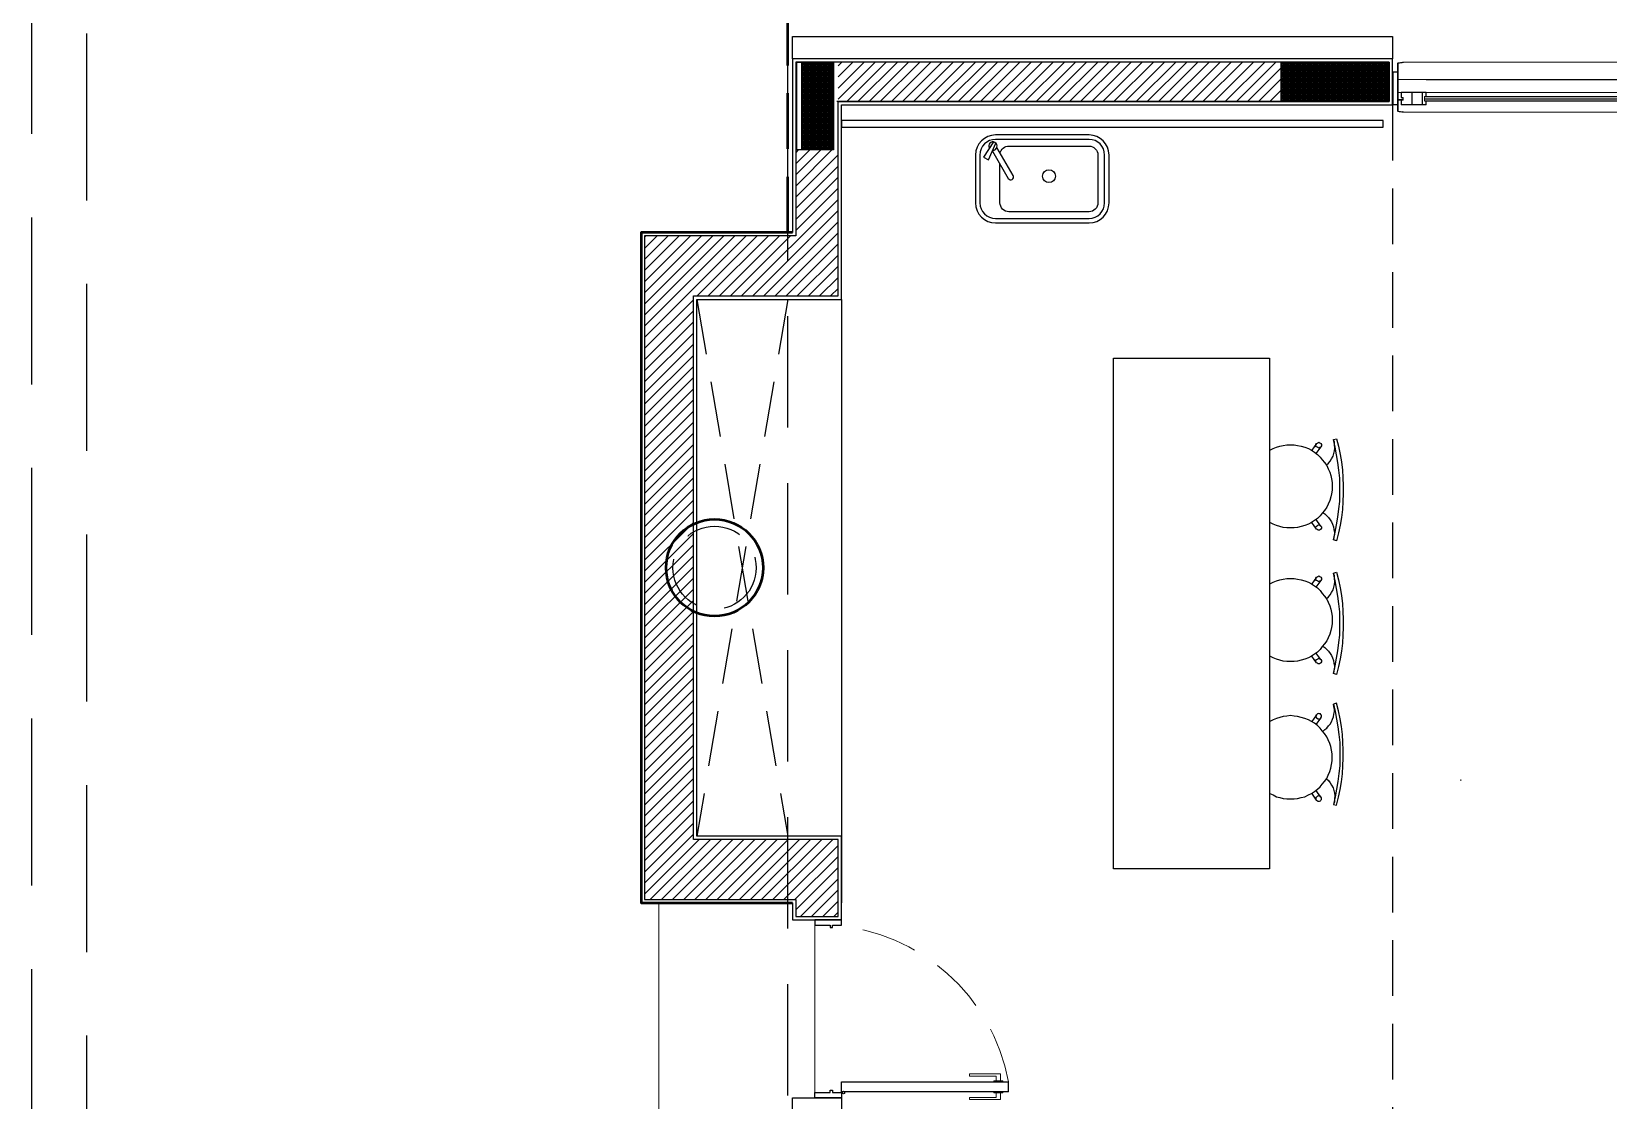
# Model space of a CAD drawing. Extents: x 233 to 569, y -241 to -74.
# Drawn here: x 280.36 to 287.45, y -171.35 to -166.55 of the extents above; entities that cross this region are included whole.
import ezdxf

# ---------------------------------------------------------------- set-up
doc = ezdxf.new("R2010")
doc.units = 0
doc.header["$MEASUREMENT"] = 0
doc.linetypes.add('TRAZOS', pattern=[0.75, 0.5, -0.25])
doc.layers.get('0').update_dxf_attribs({"linetype": 'CONTINUOUS', "lineweight": 50})
for name, color, linetype in [('00 - Muebles', 253, 'CONTINUOUS'), ('2D 00 TERRENO RETIROS', 205, 'CONTINUOUS'), ('2D 00 TERRENOS', 82, 'CONTINUOUS'), ('2D N 0 PB ABER CORTE', 1, 'CONTINUOUS'), ('2D N 0 PB DECO MUEBLES', 251, 'CONTINUOUS'), ('2D N 0 PB INST SANIT ART', 7, 'CONTINUOUS'), ('2D N 0 PB MUROS MAMP', 1, 'CONTINUOUS'), ('2D N 0 PB MUROS MAMP HATCH', 10, 'CONTINUOUS'), ('2D N 0 PB MUROS REVOQUES', 7, 'CONTINUOUS'), ('2D N 0 PB PROYECCIONES', 7, 'CONTINUOUS'), ('2D N 0 PB REVESTIMIENTO MURETE PIEDRA', 5, 'CONTINUOUS'), ('2D N 00 EST PL COL BORDES', 7, 'CONTINUOUS'), ('2D N 00 EST PL COL HATCH', 92, 'CONTINUOUS'), ('2D N 2 TECHOS LINEAS VISTA PISO 1', 45, 'CONTINUOUS'), ('3D TERRNO NATURAL', 73, 'CONTINUOUS')]:
    doc.layers.add(name, color=color, linetype=linetype)
for name, color, linetype, lineweight in [('2D N 0 PB ABER VISTA', 1, 'CONTINUOUS', 9), ('2D N 0 PB INST CALEF 1 CIRC ESPIRAL', 7, 'CONTINUOUS', 0), ('2D N 0 PB SOLADO PERIMETRAL EXTERIOR', 254, 'CONTINUOUS', 9)]:
    doc.layers.add(name, color=color, linetype=linetype, lineweight=lineweight)

msp = doc.modelspace()

# ---------------------------------------------------------------- hatches: boundary and pattern name
at = {"layer": '2D N 0 PB MUROS MAMP HATCH'}
h = msp.add_hatch(dxfattribs=at)
h.set_pattern_fill('JIS_WOOD', color=256, scale=0.05)
h.set_pattern_definition([(45, (280.611325, -54.484004), (-0.025, 0.025), [])])
h.paths.add_polyline_path([(283.3373, -167.7415), (283.9873, -167.7415), (283.9873, -167.0858), (283.7973, -167.0858), (283.7973, -167.4715), (283.1177, -167.4715), (283.1177, -170.4517), (283.7973, -170.4517), (283.7973, -170.527), (283.9873, -170.527), (283.9873, -170.1817), (283.3373, -170.1817)])
h.paths.add_polyline_path([(285.9785, -166.6914), (283.9873, -166.6914), (283.9873, -166.8689), (285.9785, -166.8688)])
at = {"layer": '2D N 00 EST PL COL HATCH'}
h = msp.add_hatch(dxfattribs=at)
h.set_pattern_fill('NET', color=256, scale=0.002, angle=90)
h.set_pattern_definition([(90, (280.6113246, -49.8184004), (-0.00635, 2e-18), []), (180, (280.6113246, -49.8184004), (-2e-18, -0.00635), [])])
h.paths.add_polyline_path([(283.966, -166.6914), (283.821, -166.6914), (283.821, -167.0858), (283.966, -167.0858)])
h = msp.add_hatch(dxfattribs=at)
h.set_pattern_fill('NET', color=256, scale=0.002, angle=90)
h.set_pattern_definition([(90, (274.406728, -49.718354), (-0.00635, 2e-18), []), (180, (274.406728, -49.718354), (-2e-18, -0.00635), [])])
h.paths.add_polyline_path([(286.4634, -166.6916), (285.9785, -166.6914), (285.9785, -166.8688), (286.4635, -166.8689)])

# ---------------------------------------------------------------- linework, layer by layer
at = {"linetype": 'TRAZOS', "ltscale": 0.5}
msp.add_lwpolyline([(283.7619, -167.4565), (283.7619, -166.4764), (283.7619, -166.4764), (283.7619, -166.4764)], dxfattribs=at)
at = {"color": 252, "true_color": 0x939598}
msp.add_lwpolyline([(283.7823, -167.4565), (283.1027, -167.4565), (283.1027, -170.4667), (283.7823, -170.4667)], dxfattribs=at)
msp.add_circle((283.4322, -168.9616), 0.2177, dxfattribs=at)
at = {"layer": '00 - Muebles'}
msp.add_lwpolyline([(284.0023, -167.8667), (284.0023, -170.4667)], dxfattribs=at)
at = {"layer": '2D 00 TERRENO RETIROS', "color": 252, "linetype": 'TRAZOS', "true_color": 0x939598}
msp.add_lwpolyline([(305.3769, -168.2415), (305.3769, -170.4808), (306.1389, -196.4174), (283.761, -193.0815), (283.761, -165.9198)], dxfattribs=at)
at = {"layer": '2D 00 TERRENOS', "linetype": 'TRAZOS', "ltscale": 1.5}
msp.add_line((280.3637, -122.3884), (280.3636, -197.7439), dxfattribs=at)
msp.add_lwpolyline([(280.6113, -148.6474), (310.7449, -148.6474), (310.5438, -155.042), (310.4274, -160.8015), (310.3766, -166.5611), (310.3808, -172.2944), (310.4431, -178.6156), (310.5574, -183.8936), (310.6125, -185.8124), (310.7077, -188.6911), (311.0158, -193.9112), (311.3143, -199.3405), (308.5414, -201.8594), (280.6113, -197.6874), (280.6113, -148.6474)], dxfattribs=at)
at = {"layer": '2D N 0 PB ABER CORTE'}
for p, q in [((286.6211, -166.8456), (288.26, -166.8456)), ((286.6211, -166.8557), (288.26, -166.8557)), ((286.6211, -166.8658), (288.26, -166.8658)), ((284.0023, -171.2696), (284.7523, -171.2696)), ((284.0023, -171.3145), (284.0023, -171.2696)), ((284.7523, -171.3145), (284.7523, -171.2696)), ((284.7523, -171.3145), (284.0023, -171.3145))]:
    msp.add_line(p, q, dxfattribs=at)
for points in [[(283.9623, -170.577), (283.9623, -170.567), (284.0023, -170.567), (284.0023, -170.542), (283.8823, -170.542), (283.8823, -170.567), (283.9523, -170.567), (283.9523, -170.577)], [(283.9623, -171.307), (283.9623, -171.317), (284.0023, -171.317), (284.0023, -171.342), (283.8823, -171.342), (283.8823, -171.317), (283.9523, -171.317), (283.9523, -171.307)]]:
    msp.add_lwpolyline(points, close=True, dxfattribs=at)
msp.add_circle((284.0109, -171.3182), 0.006, dxfattribs=at)
at = {"layer": '2D N 0 PB ABER VISTA', "color": 1}
for p, q in [((286.501, -166.723), (286.501, -166.6982)), ((286.501, -166.7007), (286.501, -166.7255)), ((286.501, -166.7007), (286.501, -166.7179)), ((286.501, -166.7338), (286.501, -166.7007)), ((286.503, -166.7455), (286.503, -166.6977)), ((286.4785, -166.7348), (286.5, -166.7348)), ((286.4785, -166.8839), (286.4785, -166.7348)), ((286.4805, -166.7368), (286.5005, -166.7368)), ((286.4805, -166.8818), (286.4805, -166.7368)), ((286.4995, -166.7348), (286.5, -166.7348)), ((286.501, -166.7373), (286.501, -166.7904)), ((286.503, -166.7455), (286.503, -166.9102)), ((286.501, -166.7904), (286.501, -166.8813)), ((286.5, -166.8839), (286.4785, -166.8839)), ((286.5005, -166.8818), (286.4805, -166.8818)), ((286.4995, -166.8839), (286.5, -166.8839)), ((286.501, -166.8759), (286.501, -166.8813)), ((286.501, -166.9097), (286.501, -166.8849)), ((286.501, -166.8849), (286.501, -166.9097)), ((286.501, -166.8849), (286.501, -166.9021)), ((286.503, -166.8627), (286.503, -166.9102)), ((286.503, -166.8719), (286.503, -166.9102)), ((286.5041, -166.8598), (286.5243, -166.8598)), ((286.5247, -166.8616), (286.5041, -166.8616)), ((286.5164, -166.8508), (286.5164, -166.8503)), ((286.5169, -166.8498), (286.5247, -166.8498)), ((286.5243, -166.8513), (286.5169, -166.8513)), ((286.525, -166.8557), (286.5243, -166.8513)), ((286.5243, -166.8598), (286.525, -166.8557)), ((286.5257, -166.8506), (286.5266, -166.8557)), ((286.5266, -166.8557), (286.5257, -166.8608))]:
    msp.add_line(p, q, dxfattribs=at)
at = {"layer": '2D N 0 PB ABER VISTA', "color": 251}
for p, q in [((292.5314, -166.6923), (286.5233, -166.6923)), ((286.503, -166.7702), (287.9785, -166.7702)), ((286.629, -166.7704), (289.5156, -166.7704)), ((286.503, -166.8273), (289.3279, -166.8273)), ((286.5256, -166.9156), (292.5314, -166.9156)), ((286.6211, -166.8557), (287.9407, -166.8557))]:
    msp.add_line(p, q, dxfattribs=at)
at = {"layer": '2D N 0 PB ABER VISTA'}
for p, q in [((286.629, -166.827), (286.5164, -166.827)), ((286.5164, -166.8474), (286.5164, -166.827)), ((286.5179, -166.8286), (286.5179, -166.8474)), ((286.5179, -166.8286), (286.5638, -166.8286)), ((286.5648, -166.8296), (286.5648, -166.8813)), ((286.5663, -166.8813), (286.5663, -166.8296)), ((286.5674, -166.8286), (286.6096, -166.8286)), ((286.6106, -166.8296), (286.6106, -166.8813)), ((286.6121, -166.8813), (286.6121, -166.8296)), ((286.6131, -166.8286), (286.6264, -166.8286)), ((286.6275, -166.8296), (286.6275, -166.8456)), ((286.629, -166.8456), (286.629, -166.827)), ((286.5164, -166.8474), (286.5179, -166.8474)), ((286.5164, -166.8635), (286.5179, -166.8635)), ((286.5164, -166.8635), (286.5164, -166.8839)), ((286.5164, -166.8839), (286.629, -166.8839)), ((286.5179, -166.8823), (286.5179, -166.8635)), ((286.5638, -166.8823), (286.5179, -166.8823)), ((286.6096, -166.8823), (286.5674, -166.8823)), ((286.6264, -166.8823), (286.6131, -166.8823)), ((286.6211, -166.8456), (286.629, -166.8456)), ((286.6211, -166.8456), (286.6211, -166.8658)), ((286.6211, -166.8658), (286.629, -166.8658)), ((286.6275, -166.8658), (286.6275, -166.8813)), ((286.629, -166.8839), (286.629, -166.8658)), ((284.5772, -171.2445), (284.5772, -171.2345)), ((284.7172, -171.2345), (284.5772, -171.2345)), ((284.7172, -171.2645), (284.7172, -171.2345)), ((284.6972, -171.2445), (284.5772, -171.2445)), ((284.6872, -171.2695), (284.6872, -171.2645)), ((284.7272, -171.2645), (284.6872, -171.2645)), ((284.6972, -171.2645), (284.6972, -171.2445)), ((284.7272, -171.2695), (284.7272, -171.2645)), ((284.6972, -171.3395), (284.5772, -171.3395)), ((284.5772, -171.3395), (284.5772, -171.3495)), ((284.7172, -171.3495), (284.5772, -171.3495)), ((284.6872, -171.3195), (284.6872, -171.3145)), ((284.7272, -171.3195), (284.6872, -171.3195)), ((284.6972, -171.3195), (284.6972, -171.3395)), ((284.7172, -171.3195), (284.7172, -171.3495)), ((284.7272, -171.3195), (284.7272, -171.3145))]:
    msp.add_line(p, q, dxfattribs=at)
at = {"layer": '2D N 0 PB ABER VISTA', "color": 1}
for centre, radius, start, end in [((286.5041, -166.6982), 0.00307, 106.12762, 180), ((286.5041, -166.6977), 0.00102, 106.01339, 180), ((286.5245, -166.7691), 0.0768, 89.22571, 106.12762), ((286.5245, -166.7691), 0.0753, 89.89853, 106.01339), ((286.5256, -166.6933), 0.00102, 209.56155, 89.22571), ((286.5, -166.7338), 0.00102, 270, 0), ((286.5005, -166.7373), 0.000512, 0, 90), ((286.5, -166.8849), 0.00102, 360, 90), ((286.5005, -166.8813), 0.000512, 270, 0), ((286.5041, -166.9097), 0.00307, 180, 253.87238), ((286.5041, -166.9102), 0.00102, 180, 253.98661), ((286.5245, -166.8388), 0.0768, 253.87238, 270.77429), ((286.5245, -166.8388), 0.0753, 253.98661, 270.10147), ((286.5169, -166.8503), 0.000512, 90, 180), ((286.5169, -166.8508), 0.000512, 180, 270), ((286.5247, -166.8508), 0.00102, 10, 90), ((286.5247, -166.8606), 0.00102, 270, 350), ((286.5256, -166.9146), 0.00102, 270.77429, 150.43845)]:
    msp.add_arc(centre, radius, start, end, dxfattribs=at)
at = {"layer": '2D N 0 PB ABER VISTA'}
for centre, start, end in [((286.5638, -166.8296), 0, 90), ((286.5674, -166.8296), 90, 180), ((286.6096, -166.8296), 0, 90), ((286.6131, -166.8296), 90, 180), ((286.6264, -166.8296), 0, 90), ((286.5638, -166.8813), 270, 0), ((286.5674, -166.8813), 180, 270), ((286.6096, -166.8813), 270, 0), ((286.6131, -166.8813), 180, 270), ((286.6264, -166.8813), 270, 0)]:
    msp.add_arc(centre, 0.00102, start, end, dxfattribs=at)
at = {"layer": '2D N 0 PB ABER VISTA', "linetype": 'TRAZOS', "ltscale": 0.5}
msp.add_arc((283.9055, -171.4263), 0.8612, 10.48598, 86.21652, dxfattribs=at)
at = {"layer": '2D N 0 PB DECO MUEBLES'}
msp.add_lwpolyline([(285.2252, -170.3128), (285.2252, -168.0206), (285.9252, -168.0206), (285.9252, -170.3128)], close=True, dxfattribs=at)
at = {"layer": '2D N 0 PB DECO MUEBLES', "flags": 128}
for points in [[(286.1464, -168.4243), (286.1424, -168.4223), (286.1404, -168.4203), (286.1364, -168.4183), (286.1343, -168.4143), (286.1343, -168.4122), (286.1343, -168.4082), (286.1364, -168.4042), (286.1404, -168.4022), (286.1424, -168.4002), (286.1464, -168.3982), (286.1504, -168.4002), (286.1545, -168.4022), (286.1565, -168.4042), (286.1585, -168.4082), (286.1585, -168.4122), (286.1585, -168.4143), (286.1565, -168.4183), (286.1545, -168.4203), (286.1504, -168.4223), (286.1464, -168.4243)], [(286.1464, -168.7924), (286.1424, -168.7924), (286.1404, -168.7904), (286.1364, -168.7883), (286.1343, -168.7843), (286.1343, -168.7803), (286.1343, -168.7783), (286.1364, -168.7743), (286.1404, -168.7723), (286.1424, -168.7702), (286.1464, -168.7682), (286.1504, -168.7702), (286.1545, -168.7723), (286.1565, -168.7743), (286.1585, -168.7783), (286.1585, -168.7803), (286.1585, -168.7843), (286.1565, -168.7883), (286.1545, -168.7904), (286.1504, -168.7924), (286.1464, -168.7924)], [(286.1464, -169.0243), (286.1424, -169.0223), (286.1404, -169.0203), (286.1364, -169.0183), (286.1343, -169.0143), (286.1343, -169.0122), (286.1343, -169.0082), (286.1364, -169.0042), (286.1404, -169.0022), (286.1424, -169.0002), (286.1464, -168.9982), (286.1504, -169.0002), (286.1545, -169.0022), (286.1565, -169.0042), (286.1585, -169.0082), (286.1585, -169.0122), (286.1585, -169.0143), (286.1565, -169.0183), (286.1545, -169.0203), (286.1504, -169.0223), (286.1464, -169.0243)], [(286.1464, -169.3924), (286.1424, -169.3924), (286.1404, -169.3904), (286.1364, -169.3883), (286.1343, -169.3843), (286.1343, -169.3803), (286.1343, -169.3783), (286.1364, -169.3743), (286.1404, -169.3723), (286.1424, -169.3702), (286.1464, -169.3682), (286.1504, -169.3702), (286.1545, -169.3723), (286.1565, -169.3743), (286.1585, -169.3783), (286.1585, -169.3803), (286.1585, -169.3843), (286.1565, -169.3883), (286.1545, -169.3904), (286.1504, -169.3924), (286.1464, -169.3924)], [(286.1464, -169.6156), (286.1424, -169.6177), (286.1404, -169.6177), (286.1364, -169.6217), (286.1343, -169.6237), (286.1343, -169.6277), (286.1343, -169.6317), (286.1364, -169.6358), (286.1404, -169.6378), (286.1424, -169.6398), (286.1464, -169.6398), (286.1504, -169.6398), (286.1545, -169.6378), (286.1565, -169.6358), (286.1585, -169.6317), (286.1585, -169.6277), (286.1585, -169.6237), (286.1565, -169.6217), (286.1545, -169.6177), (286.1504, -169.6177), (286.1464, -169.6156)], [(286.1464, -169.9857), (286.1424, -169.9877), (286.1404, -169.9877), (286.1364, -169.9918), (286.1343, -169.9938), (286.1343, -169.9978), (286.1343, -170.0018), (286.1364, -170.0058), (286.1404, -170.0078), (286.1424, -170.0099), (286.1464, -170.0099), (286.1504, -170.0099), (286.1545, -170.0078), (286.1565, -170.0058), (286.1585, -170.0018), (286.1585, -169.9978), (286.1585, -169.9938), (286.1565, -169.9918), (286.1545, -169.9877), (286.1504, -169.9877), (286.1464, -169.9857)]]:
    msp.add_lwpolyline(points, close=True, dxfattribs=at)
for points in [[(286.1806, -168.5007), (286.1907, -168.4927), (286.1987, -168.4826), (286.2047, -168.4726), (286.2108, -168.4605), (286.2148, -168.4484), (286.2168, -168.4364), (286.2188, -168.4243), (286.2168, -168.4102), (286.2168, -168.3982), (286.2128, -168.3861), (286.2269, -168.3821), (286.2349, -168.4163), (286.243, -168.4525), (286.249, -168.4867), (286.253, -168.5229), (286.255, -168.5571), (286.257, -168.5933), (286.257, -168.6295), (286.255, -168.6636), (286.253, -168.6999), (286.249, -168.7361), (286.243, -168.7702), (286.2349, -168.8044), (286.2269, -168.8406), (286.2128, -168.8366), (286.2208, -168.8024), (286.2269, -168.7682), (286.2329, -168.734), (286.2369, -168.6978), (286.2409, -168.6636), (286.2409, -168.6295), (286.2409, -168.5933), (286.2409, -168.5591), (286.2369, -168.5229), (286.2329, -168.4887), (286.2269, -168.4545), (286.2208, -168.4203), (286.2128, -168.3861)], [(285.9252, -168.4355), (285.9272, -168.4344), (285.9413, -168.4263), (285.9574, -168.4203), (285.9714, -168.4163), (285.9875, -168.4122), (286.0036, -168.4102), (286.0197, -168.4102), (286.0358, -168.4102), (286.0519, -168.4122), (286.068, -168.4163), (286.0841, -168.4203), (286.1002, -168.4263), (286.1142, -168.4344), (286.1283, -168.4424), (286.1404, -168.4525), (286.1524, -168.4645), (286.1625, -168.4766), (286.1726, -168.4887), (286.1826, -168.5027), (286.1886, -168.5168), (286.1967, -168.5329), (286.2007, -168.547), (286.2047, -168.5631), (286.2067, -168.5792), (286.2067, -168.5953), (286.2067, -168.6134), (286.2047, -168.6295), (286.2007, -168.6435), (286.1967, -168.6596), (286.1886, -168.6757), (286.1826, -168.6898), (286.1726, -168.7039), (286.1625, -168.7159), (286.1524, -168.728), (286.1404, -168.7401), (286.1283, -168.7501), (286.1142, -168.7582), (286.1002, -168.7662), (286.0841, -168.7723), (286.068, -168.7763), (286.0519, -168.7803), (286.0358, -168.7823), (286.0197, -168.7823), (286.0036, -168.7823), (285.9875, -168.7803), (285.9714, -168.7763), (285.9574, -168.7723), (285.9413, -168.7662), (285.9272, -168.7582), (285.9252, -168.757)], [(286.1364, -168.4042), (286.1162, -168.4344)], [(286.1565, -168.4183), (286.1343, -168.4484)], [(286.1364, -168.7883), (286.1162, -168.7582)], [(286.1565, -168.7743), (286.1343, -168.7441)], [(286.1645, -168.7139), (286.1746, -168.72), (286.1826, -168.728), (286.1907, -168.7361), (286.1987, -168.7461), (286.2047, -168.7562), (286.2088, -168.7662), (286.2128, -168.7783), (286.2148, -168.7904), (286.2168, -168.8004), (286.2168, -168.8125), (286.2148, -168.8245), (286.2128, -168.8366)], [(285.9252, -169.0355), (285.9272, -169.0344), (285.9413, -169.0263), (285.9574, -169.0203), (285.9714, -169.0163), (285.9875, -169.0122), (286.0036, -169.0102), (286.0197, -169.0102), (286.0358, -169.0102), (286.0519, -169.0122), (286.068, -169.0163), (286.0841, -169.0203), (286.1002, -169.0263), (286.1142, -169.0344), (286.1283, -169.0424), (286.1404, -169.0525), (286.1524, -169.0645), (286.1625, -169.0766), (286.1726, -169.0887), (286.1826, -169.1027), (286.1886, -169.1168), (286.1967, -169.1329), (286.2007, -169.147), (286.2047, -169.1631), (286.2067, -169.1792), (286.2067, -169.1953), (286.2067, -169.2134), (286.2047, -169.2295), (286.2007, -169.2435), (286.1967, -169.2596), (286.1886, -169.2757), (286.1826, -169.2898), (286.1726, -169.3039), (286.1625, -169.3159), (286.1524, -169.328), (286.1404, -169.3401), (286.1283, -169.3501), (286.1142, -169.3582), (286.1002, -169.3662), (286.0841, -169.3723), (286.068, -169.3763), (286.0519, -169.3803), (286.0358, -169.3823), (286.0197, -169.3823), (286.0036, -169.3823), (285.9875, -169.3803), (285.9714, -169.3763), (285.9574, -169.3723), (285.9413, -169.3662), (285.9272, -169.3582), (285.9252, -169.357)], [(286.1364, -169.0042), (286.1162, -169.0344)], [(286.1565, -169.0183), (286.1343, -169.0484)], [(286.1806, -169.1007), (286.1907, -169.0927), (286.1987, -169.0826), (286.2047, -169.0726), (286.2108, -169.0605), (286.2148, -169.0484), (286.2168, -169.0364), (286.2188, -169.0243), (286.2168, -169.0102), (286.2168, -168.9982), (286.2128, -168.9861), (286.2269, -168.9821), (286.2349, -169.0163), (286.243, -169.0525), (286.249, -169.0867), (286.253, -169.1229), (286.255, -169.1571), (286.257, -169.1933), (286.257, -169.2295), (286.255, -169.2636), (286.253, -169.2999), (286.249, -169.3361), (286.243, -169.3702), (286.2349, -169.4044), (286.2269, -169.4406), (286.2128, -169.4366), (286.2208, -169.4024), (286.2269, -169.3682), (286.2329, -169.334), (286.2369, -169.2978), (286.2409, -169.2636), (286.2409, -169.2295), (286.2409, -169.1933), (286.2409, -169.1591), (286.2369, -169.1229), (286.2329, -169.0887), (286.2269, -169.0545), (286.2208, -169.0203), (286.2128, -168.9861)], [(286.1645, -169.3139), (286.1746, -169.32), (286.1826, -169.328), (286.1907, -169.3361), (286.1987, -169.3461), (286.2047, -169.3562), (286.2088, -169.3662), (286.2128, -169.3783), (286.2148, -169.3904), (286.2168, -169.4004), (286.2168, -169.4125), (286.2148, -169.4245), (286.2128, -169.4366)], [(286.1364, -169.3883), (286.1162, -169.3582)], [(286.1565, -169.3743), (286.1343, -169.3441)], [(286.1645, -169.6961), (286.1746, -169.6881), (286.1826, -169.682), (286.1907, -169.672), (286.1987, -169.6639), (286.2047, -169.6539), (286.2088, -169.6418), (286.2128, -169.6317), (286.2148, -169.6197), (286.2168, -169.6076), (286.2168, -169.5975), (286.2148, -169.5855), (286.2128, -169.5734)], [(286.1806, -169.9073), (286.1907, -169.9173), (286.1987, -169.9274), (286.2047, -169.9374), (286.2108, -169.9495), (286.2148, -169.9616), (286.2168, -169.9737), (286.2188, -169.9857), (286.2168, -169.9978), (286.2168, -170.0119), (286.2128, -170.0239), (286.2269, -170.028), (286.2349, -169.9918), (286.243, -169.9576), (286.249, -169.9234), (286.253, -169.8872), (286.255, -169.851), (286.257, -169.8168), (286.257, -169.7806), (286.255, -169.7444), (286.253, -169.7102), (286.249, -169.674), (286.243, -169.6398), (286.2349, -169.6036), (286.2269, -169.5694), (286.2128, -169.5734), (286.2208, -169.6076), (286.2269, -169.6418), (286.2329, -169.676), (286.2369, -169.7102), (286.2409, -169.7464), (286.2409, -169.7806), (286.2409, -169.8168), (286.2409, -169.851), (286.2369, -169.8852), (286.2329, -169.9214), (286.2269, -169.9556), (286.2208, -169.9897), (286.2128, -170.0239)], [(285.9252, -169.9742), (285.9272, -169.9757), (285.9413, -169.9817), (285.9574, -169.9897), (285.9714, -169.9938), (285.9875, -169.9978), (286.0036, -169.9998), (286.0197, -169.9998), (286.0358, -169.9998), (286.0519, -169.9978), (286.068, -169.9938), (286.0841, -169.9897), (286.1002, -169.9817), (286.1142, -169.9757), (286.1283, -169.9656), (286.1404, -169.9556), (286.1524, -169.9455), (286.1625, -169.9334), (286.1726, -169.9214), (286.1826, -169.9073), (286.1886, -169.8932), (286.1967, -169.8771), (286.2007, -169.861), (286.2047, -169.8449), (286.2067, -169.8288), (286.2067, -169.8128), (286.2067, -169.7967), (286.2047, -169.7806), (286.2007, -169.7645), (286.1967, -169.7504), (286.1886, -169.7343), (286.1826, -169.7202), (286.1726, -169.7062), (286.1625, -169.6941), (286.1524, -169.682), (286.1404, -169.67), (286.1283, -169.6599), (286.1142, -169.6519), (286.1002, -169.6438), (286.0841, -169.6378), (286.068, -169.6338), (286.0519, -169.6297), (286.0358, -169.6277), (286.0197, -169.6257), (286.0036, -169.6277), (285.9875, -169.6297), (285.9714, -169.6338), (285.9574, -169.6378), (285.9413, -169.6438), (285.9272, -169.6519), (285.9252, -169.653)], [(286.1364, -169.6217), (286.1162, -169.6519)], [(286.1565, -169.6358), (286.1343, -169.6659)], [(286.1565, -169.9918), (286.1343, -169.9596)], [(286.1364, -170.0058), (286.1162, -169.9737)]]:
    msp.add_lwpolyline(points, dxfattribs=at)
at = {"layer": '2D N 0 PB INST CALEF 1 CIRC ESPIRAL'}
msp.add_lwpolyline([(286.7851, -169.9181), (286.7851, -169.9181), (286.7851, -169.9119)], dxfattribs=at)
at = {"layer": '2D N 0 PB INST SANIT ART'}
for p, q in [((284.6847, -167.0498, 0), (284.6409, -167.1185, 0)), ((284.6633, -167.1299, 0), (284.6966, -167.0558, 0)), ((284.6409, -167.1185, 0), (284.6633, -167.1299, 0)), ((284.6809, -167.0907, 0), (284.7518, -167.2134, 0)), ((284.7735, -167.2009, 0), (284.7005, -167.0744, 0))]:
    msp.add_line(p, q, dxfattribs=at)
at = {"layer": '2D N 0 PB INST SANIT ART', "ltscale": 0.8}
for p, q in [((285.1146, -167.0185, 0), (284.6946, -167.0185, 0)), ((285.1146, -167.0385, 0), (284.6946, -167.0385, 0)), ((284.6046, -167.1085, 0), (284.6046, -167.3235, 0)), ((284.6246, -167.1085, 0), (284.6246, -167.3235, 0)), ((285.1846, -167.3235, 0), (285.1846, -167.1085, 0)), ((285.2046, -167.3235, 0), (285.2046, -167.1085, 0)), ((284.6946, -167.3935, 0), (285.1146, -167.3935, 0)), ((284.6946, -167.4135, 0), (285.1146, -167.4135, 0))]:
    msp.add_line(p, q, dxfattribs=at)
at = {"layer": '2D N 0 PB INST SANIT ART', "elevation": 0}
msp.add_lwpolyline([(284.7155, -167.1003, -0.354831), (284.7546, -167.0685), (285.1146, -167.0685, -0.414214), (285.1546, -167.1085), (285.1546, -167.3235, -0.414214), (285.1146, -167.3635), (284.7546, -167.3635, -0.414214), (284.7146, -167.3235), (284.7146, -167.1491)], format="xyb", dxfattribs=at)
at = {"layer": '2D N 0 PB INST SANIT ART'}
msp.add_circle((284.9346, -167.2035, 0), 0.0289, dxfattribs=at)
at = {"layer": '2D N 0 PB INST SANIT ART', "ltscale": 0.8}
for centre, radius, start, end in [((284.6946, -167.1085, 0), 0.09, 90, 180), ((284.6946, -167.1085, 0), 0.07, 90, 180), ((285.1146, -167.1085, 0), 0.09, 0, 90), ((285.1146, -167.1085, 0), 0.07, 0, 90), ((284.6946, -167.3235, 0), 0.09, 180, 270), ((284.6946, -167.3235, 0), 0.07, 180, 270), ((285.1146, -167.3235, 0), 0.09, 270, 0), ((285.1146, -167.3235, 0), 0.07, 270, 0)]:
    msp.add_arc(centre, radius, start, end, dxfattribs=at)
at = {"layer": '2D N 0 PB INST SANIT ART'}
for centre, radius, start, end in [((284.6826, -167.0685, 0), 0.0188, 269.2246, 211.29834), ((284.7627, -167.2072, 0), 0.0126, 210, 30)]:
    msp.add_arc(centre, radius, start, end, dxfattribs=at)
at = {"layer": '2D N 0 PB MUROS MAMP'}
msp.add_line((286.2085, -166.8688), (283.9809, -166.869), dxfattribs=at)
msp.add_lwpolyline([(283.9873, -166.8689), (286.4635, -166.8689), (286.4635, -166.6914), (283.7973, -166.6914), (283.7973, -167.4715), (283.1177, -167.4715), (283.1177, -170.4517), (283.7973, -170.4517), (283.7973, -170.527), (283.9873, -170.527), (283.9873, -170.1817), (283.3373, -170.1817), (283.3373, -167.7415), (283.9873, -167.7415)], close=True, dxfattribs=at)
at = {"layer": '2D N 0 PB MUROS REVOQUES'}
for points in [[(284.0023, -166.8839), (286.4785, -166.8839), (286.4785, -166.6764), (283.7823, -166.6764), (283.7823, -167.4565), (283.1027, -167.4565), (283.1027, -170.4667), (283.7823, -170.4667), (283.7823, -170.542), (284.0023, -170.542), (284.0023, -170.1667), (283.3523, -170.1667), (283.3523, -167.7565), (284.0023, -167.7565)], [(283.7823, -171.342), (284.0023, -171.342), (284.0023, -171.442), (285.2773, -171.442), (285.2773, -171.592), (284.0023, -171.592), (284.0023, -171.7664), (283.7823, -171.7664)]]:
    msp.add_lwpolyline(points, close=True, dxfattribs=at)
at = {"layer": '2D N 0 PB PROYECCIONES', "linetype": 'TRAZOS', "ltscale": 0.5}
for p, q in [((286.4785, -166.8839), (286.4785, -171.442)), ((283.761, -167.7565), (283.3523, -170.1667)), ((283.3523, -167.7566), (283.761, -170.1667)), ((284.0023, -167.7565), (284.0023, -170.1667))]:
    msp.add_line(p, q, dxfattribs=at)
msp.add_circle((283.4322, -168.9617), 0.1867, dxfattribs=at)
at = {"layer": '2D N 0 PB REVESTIMIENTO MURETE PIEDRA'}
msp.add_lwpolyline([(286.4785, -166.576), (286.4785, -166.6764), (283.7823, -166.6764), (283.7823, -166.576)], close=True, dxfattribs=at)
at = {"layer": '2D N 0 PB SOLADO PERIMETRAL EXTERIOR', "lineweight": 9}
msp.add_line((283.8823, -170.567), (283.8823, -171.317), dxfattribs=at)
msp.add_lwpolyline([(286.4085, -182.6741), (283.1823, -182.6741), (283.1824, -170.4667)], dxfattribs=at)
at = {"layer": '2D N 00 EST PL COL BORDES'}
for points in [[(283.8023, -166.6914), (283.966, -166.6914), (283.966, -167.0858), (283.8023, -167.0858)], [(285.9785, -166.6914), (286.4635, -166.6914), (286.4635, -166.8688), (285.9785, -166.8688)]]:
    msp.add_lwpolyline(points, close=True, dxfattribs=at)
at = {"layer": '2D N 2 TECHOS LINEAS VISTA PISO 1', "color": 252, "true_color": 0x939598}
msp.add_lwpolyline([(283.7823, -167.4566), (283.1027, -167.4566), (283.1027, -170.4667), (283.7823, -170.4667)], dxfattribs=at)
msp.add_circle((283.4322, -168.9617), 0.2177, dxfattribs=at)
at = {"layer": '3D TERRNO NATURAL'}
msp.add_lwpolyline([(284.0023, -166.9828), (286.4363, -166.9828), (286.4363, -166.9539), (284.0023, -166.9539)], close=True, dxfattribs=at)

doc.saveas('drawing.dxf')
